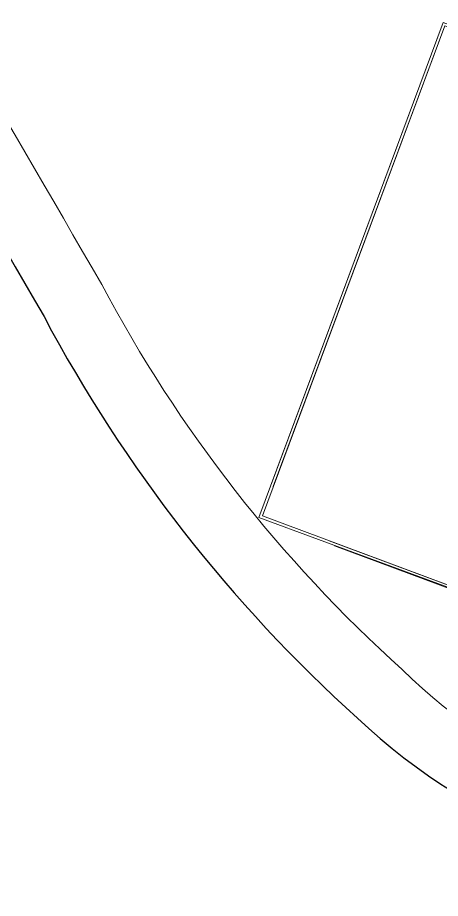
# Model space of a CAD drawing. Extents: x -2063571 to 559285, y 565862 to 1758715.
# Drawn here: x -2062799.276 to -2062798.468, y 566285.026 to 566286.706 of the extents above; entities that cross this region are included whole.
import ezdxf

# ---------------------------------------------------------------- set-up
doc = ezdxf.new("R2010")
doc.units = 0
doc.header["$MEASUREMENT"] = 0
doc.linetypes.add('ACAD_ISO10W100', pattern=[18, 12, -3, 0, -3])
doc.linetypes.add('DASHDOT', pattern=[1, 0.5, -0.25, 0, -0.25])
doc.layers.add('k-timduong', color=1, linetype='DASHDOT')
doc.layers.add('Q-TIM DUONG', color=7, linetype='ACAD_ISO10W100')
for name, color, linetype, lineweight in [('k-viahe', 6, 'CONTINUOUS', 15), ('leduong', 3, 'CONTINUOUS', 20), ('Q-DUONG', 22, 'CONTINUOUS', 0), ('Q-DUONGGT', 7, 'CONTINUOUS', 0)]:
    doc.layers.add(name, color=color, linetype=linetype, lineweight=lineweight)

# ---------------------------------------------------------------- blocks, each defined once
blk = doc.blocks.new('MB')
at = {"layer": 'k-timduong', "color": 8, "linetype": 'DASHDOT', "ltscale": 6}
blk.add_lwpolyline([(506.314, 645.243), (444.155, 645.243, -0.307526), (205.002, 803.328)], format="xyb", dxfattribs=at)
at = {"layer": 'k-viahe', "color": 8, "ltscale": 2}
for points in [[(177.037, 735.327, -0.194279), (266.158, 668.658, -0.001556), (289.559, 628.536, 0.087959), (312.333, 599.379, 0.435168), (371.074, 601.777, -0.214452), (431.77, 629.913, -0.20389)], [(353.087, 626.72), (355.517, 633.243), (315.548, 648.129), (301.727, 611.019), (355.705, 590.916), (369.526, 628.026), (361.327, 631.079), (358.897, 624.556, 0.414214), (359.956, 622.241, -0.395128), (361.39, 619.359), (353.991, 599.492, -0.414214), (353.09, 599.08), (316.543, 612.692, -0.485826), (316.197, 613.77), (324.053, 634.865, -0.414214), (324.954, 635.276), (350.653, 625.705, 0.394315), (353.087, 626.72, -0.705401)]]:
    blk.add_lwpolyline(points, format="xyb", dxfattribs=at)
at = {"layer": 'leduong', "color": 8}
for points in [[(363.271, 630.569), (369.783, 628.143), (355.705, 590.916), (301.47, 610.901), (315.43, 648.386), (353.818, 634.089)], [(302.404, 613.409), (315.43, 648.386), (355.774, 633.361)], [(302.404, 613.409), (315.43, 648.386), (353.818, 634.089)], [(302.404, 613.409), (315.43, 648.386), (353.818, 634.089)], [(302.404, 613.409), (315.43, 648.386), (353.818, 634.089)], [(302.404, 613.409), (315.43, 648.386), (353.818, 634.089)], [(358.897, 624.556), (361.327, 631.079), (369.526, 628.026), (355.705, 590.916), (301.727, 611.019), (315.548, 648.129), (355.517, 633.243), (353.087, 626.72)], [(302.557, 613.248), (315.548, 648.129), (355.517, 633.243), (353.087, 626.72)], [(302.557, 613.248), (315.548, 648.129), (355.517, 633.243), (353.087, 626.72)], [(302.557, 613.248), (315.548, 648.129), (355.517, 633.243), (353.087, 626.72)], [(302.557, 613.248), (315.548, 648.129), (355.517, 633.243), (353.087, 626.72)], [(302.557, 613.248), (315.548, 648.129), (355.517, 633.243), (353.087, 626.72)], [(302.557, 613.248), (315.548, 648.129), (355.517, 633.243), (353.087, 626.72)], [(346.384, 594.387), (306.795, 609.131)], [(346.384, 594.387), (306.795, 609.131)], [(346.384, 594.387), (306.795, 609.131)], [(346.384, 594.387), (306.795, 609.131)], [(346.384, 594.387), (306.795, 609.131)], [(346.384, 594.387), (306.795, 609.131)], [(345.947, 594.336), (307.205, 608.765)], [(345.947, 594.336), (307.205, 608.765)], [(345.947, 594.336), (307.205, 608.765)], [(345.947, 594.336), (307.205, 608.765)], [(345.947, 594.336), (307.205, 608.765)], [(345.947, 594.336), (307.205, 608.765)]]:
    blk.add_lwpolyline(points, dxfattribs=at)
at = {"layer": 'Q-DUONGGT', "color": 8, "ltscale": 0.5, "const_width": 0.4}
blk.add_lwpolyline([(205.186, 793.45, 0.280004), (427.186, 641.838, -0.399943), (436.655, 631.81), (436.336, 555.751, -0.058402), (430.828, 510.394), (399.9, 382.648), (457.1, 368.238, -0.411438), (464.377, 356.19), (447.625, 286.927)], format="xyb", dxfattribs=at)
at = {"layer": 'Q-DUONGGT', "color": 8, "ltscale": 0.5}
blk.add_lwpolyline([(201.355, 789.803, 0.277981), (426.68, 636.858), (431.654, 631.635), (431.336, 555.772, -0.058402), (425.968, 511.571), (393.875, 379.01), (455.833, 363.401), (459.506, 357.32), (443.492, 291.108), (435.022, 285.86)], format="xyb", dxfattribs=at)
at = {"layer": 'Q-TIM DUONG', "color": 8, "linetype": 'Continuous', "flags": 128}
blk.add_lwpolyline([(175.759, 730.493, -0.194218), (261.864, 666.096, -0.001552), (285.186, 626.11, 0.087598), (308.943, 595.703, 0.424136), (374.575, 598.674, -0.192195), (431.629, 625.736, -0.192195)], format="xyb", dxfattribs=at)

msp = doc.modelspace()

# ---------------------------------------------------------------- block references
at = {"layer": 'Q-DUONG', "xscale": 0.02520000000004075, "yscale": 0.02520000000004075, "zscale": 0.02520000000004075}
msp.add_blockref('MB', (-2062806.4117, 566270.358), dxfattribs=at)

doc.saveas('drawing.dxf')
